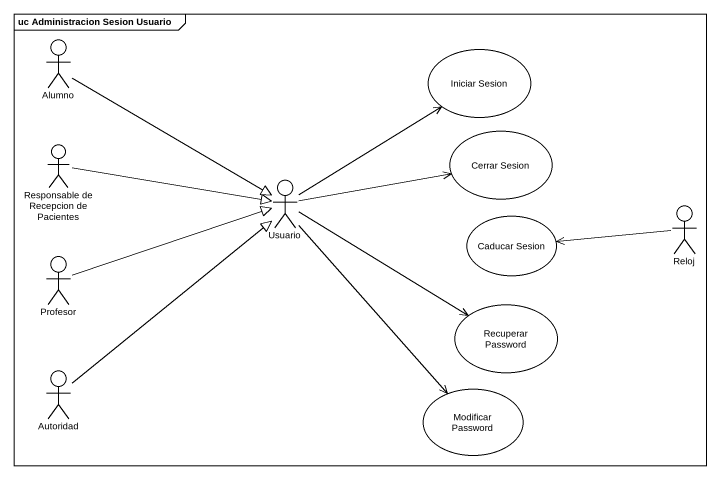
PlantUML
@startuml
mainframe uc Administracion Sesion Usuario
actor Alumno
usecase "Iniciar Sesion" as Iniciar_Sesion
usecase "Cerrar Sesion" as Cerrar_Sesion
actor "Responsable de Recepcion de Pacientes" as Responsable_de_Recepcion_de
actor Usuario
actor Reloj
usecase "Caducar Sesion" as Caducar_Sesion
actor Profesor
usecase "Recuperar Password" as Recuperar_Password
actor Autoridad
usecase "Modificar Password" as Modificar_Password
Alumno --|> Usuario
Responsable_de_Recepcion_de -right-|> Usuario
Usuario -up-> Iniciar_Sesion
Usuario -right-> Cerrar_Sesion
Usuario -right-> Recuperar_Password
Usuario --> Modificar_Password
Reloj -left-> Caducar_Sesion
Profesor -right-|> Usuario
Autoridad -up-|> Usuario
@enduml
